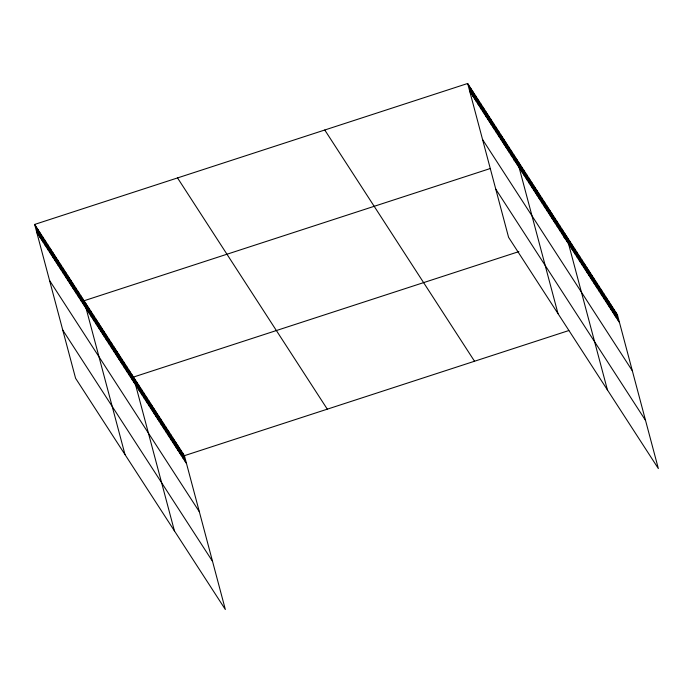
<?xml version="1.0" encoding="UTF-8"?>
<svg xmlns="http://www.w3.org/2000/svg" width="693" height="693" viewBox="0 0 693 693"><rect width="100%" height="100%" fill="white"/><g stroke="black" fill="none" stroke-linecap="round" stroke-linejoin="round"><path stroke-width="1.04" d="M34.65 224.437L184.416 455.673L225.346 609.511L75.58 378.274L34.65 224.437L467.654 83.489L617.42 314.726L658.35 468.563L508.584 237.327L467.654 83.489M489.856 168.659L84.07 300.745L125.009 454.582M514.163 160.75L517.073 159.797L558.004 313.634M518.866 251.611L133.498 377.053L174.428 530.89M563.582 237.058L566.502 236.105L607.432 389.942M184.416 455.673L568.814 330.552M614.5 315.679L617.42 314.726M469.75 91.363L619.516 322.609M482.562 139.536L632.328 370.772M495.772 189.154L645.538 420.4M324.766 130.007L474.532 361.244M177.538 177.928L327.304 409.165M36.746 232.311L186.512 463.556M49.558 280.483L199.324 511.72M62.768 330.102L212.534 561.347M615.722 312.11L617.818 319.984M614.024 309.485L616.12 317.359M612.326 306.869L614.422 314.743M610.628 304.244L612.725 312.119M608.93 301.628L611.027 309.502M607.233 299.004L609.329 306.878M605.535 296.387L607.631 304.262M603.837 293.763L605.933 301.637M602.139 291.147L604.235 299.021M600.441 288.522L602.538 296.396M598.743 285.897L600.84 293.78M597.054 283.281L599.142 291.155M595.356 280.656L597.453 288.539M593.658 278.04L595.755 285.914M591.961 275.416L594.057 283.298M590.263 272.799L592.359 280.674M588.565 270.175L590.661 278.049M586.867 267.559L588.963 275.433M585.169 264.934L587.266 272.808M583.471 262.318L585.568 270.192M581.774 259.693L583.87 267.567M580.076 257.077L582.172 264.951M578.378 254.452L580.474 262.326M576.68 251.836L578.776 259.71M574.982 249.211L577.078 257.086M573.284 246.587L575.381 254.47M571.586 243.971L573.683 251.845M569.889 241.346L571.985 249.229M568.199 238.73L570.287 246.604M564.847 233.567L566.943 241.441M563.201 231.02L565.297 238.894M561.555 228.473L563.652 236.356M559.909 225.935L562.006 233.81M558.263 223.389L560.36 231.263M556.609 220.85L558.705 228.725M554.963 218.304L557.059 226.178M553.317 215.757L555.414 223.631M551.671 213.219L553.768 221.093M550.025 210.672L552.122 218.546M548.38 208.125L550.476 216.008M546.725 205.587L548.821 213.461M545.079 203.04L547.175 210.915M543.433 200.494L545.53 208.376M541.787 197.955L543.884 205.83M540.142 195.409L542.238 203.283M538.496 192.871L540.583 200.745M536.841 190.324L538.937 198.198M535.195 187.777L537.292 195.651M533.549 185.239L535.646 193.113M531.903 182.692L534 190.566M530.258 180.145L532.354 188.028M528.603 177.607L530.699 185.481M526.957 175.06L529.054 182.935M525.311 172.514L527.408 180.397M523.665 169.976L525.762 177.85M522.02 167.429L524.116 175.303M520.374 164.891L522.461 172.765M518.719 162.344L520.815 170.218M515.427 157.259L517.524 165.133M513.782 154.712L515.878 162.586M512.136 152.165L514.232 160.048M510.481 149.627L512.577 157.502M508.835 147.081L510.932 154.955M507.189 144.534L509.286 152.417M505.543 141.996L507.64 149.87M503.898 139.449L505.994 147.323M502.252 136.911L504.348 144.785M500.597 134.364L502.694 142.238M498.951 131.817L501.048 139.691M497.305 129.279L499.402 137.153M495.66 126.732L497.756 134.607M494.014 124.186L496.11 132.068M492.368 121.647L494.455 129.522M490.713 119.101L492.81 126.975M489.067 116.554L491.164 124.437M487.422 114.016L489.518 121.89M485.776 111.469L487.872 119.343M484.13 108.931L486.226 116.805M482.475 106.384L484.572 114.258M480.829 103.837L482.926 111.712M479.184 101.299L481.28 109.173M477.538 98.752L479.634 106.627M475.892 96.206L477.988 104.089M474.246 93.668L476.334 101.542M472.591 91.121L474.688 98.995M470.945 88.574L473.042 96.457M469.3 86.036L471.396 93.91M182.718 453.057L184.814 460.932M181.02 450.433L183.117 458.307M179.322 447.817L181.419 455.691M177.625 445.192L179.721 453.066M175.927 442.576L178.023 450.45M174.229 439.951L176.325 447.825M172.531 437.335L174.627 445.209M170.833 434.71L172.929 442.584M169.144 432.094L171.232 439.968M167.446 429.469L169.542 437.344M165.748 426.845L167.845 434.728M164.05 424.229L166.147 432.103M162.353 421.604L164.449 429.487M160.655 418.988L162.751 426.862M158.957 416.363L161.053 424.246M157.259 413.747L159.355 421.621M155.561 411.122L157.657 418.996M153.863 408.506L155.96 416.38M152.165 405.881L154.262 413.756M150.468 403.265L152.564 411.14M148.77 400.641L150.866 408.515M147.072 398.025L149.168 405.899M145.374 395.4L147.47 403.274M143.676 392.784L145.773 400.658M141.978 390.159L144.075 398.033M140.289 387.534L142.377 395.417M138.591 384.918L140.679 392.792M136.893 382.293L138.99 390.176M135.196 379.677L137.292 387.552M131.852 374.515L133.94 382.389M130.197 371.968L132.294 379.842M128.552 369.421L130.648 377.304M126.906 366.883L129.002 374.757M125.26 364.336L127.356 372.21M123.614 361.789L125.71 369.672M121.959 359.251L124.056 367.125M120.313 356.704L122.41 364.579M118.668 354.166L120.764 362.041M117.022 351.62L119.118 359.494M115.376 349.073L117.472 356.956M113.73 346.535L115.826 354.409M112.075 343.988L114.172 351.862M110.43 341.441L112.526 349.324M108.784 338.903L110.88 346.777M107.138 336.356L109.234 344.23M105.492 333.809L107.588 341.692M103.846 331.271L105.934 339.146M102.192 328.725L104.288 336.599M100.546 326.186L102.642 334.061M98.9 323.64L100.996 331.514M97.254 321.093L99.35 328.976M95.608 318.555L97.704 326.429M93.953 316.008L96.05 323.882M92.308 313.461L94.404 321.344M90.662 310.923L92.758 318.797M89.016 308.376L91.112 316.251M87.37 305.83L89.466 313.712M85.724 303.291L87.812 311.166M82.424 298.207L84.52 306.081M80.778 295.66L82.874 303.534M79.132 293.113L81.228 300.996M77.486 290.575L79.582 298.449M75.832 288.028L77.928 295.902M74.186 285.481L76.282 293.364M72.54 282.943L74.636 290.817M70.894 280.396L72.99 288.271M69.248 277.858L71.344 285.733M67.602 275.312L69.698 283.186M65.948 272.765L68.044 280.639M64.302 270.227L66.398 278.101M62.656 267.68L64.752 275.554M61.01 265.133L63.106 273.016M59.364 262.595L61.46 270.469M57.718 260.048L59.806 267.922M56.064 257.501L58.16 265.384M54.418 254.963L56.514 262.838M52.772 252.417L54.868 260.291M51.126 249.878L53.222 257.753M49.48 247.332L51.577 255.206M47.826 244.785L49.922 252.659M46.18 242.247L48.276 250.121M44.534 239.7L46.63 247.574M42.888 237.153L44.984 245.036M41.242 234.615L43.338 242.489M39.596 232.068L41.684 239.943M37.942 229.522L40.038 237.404M36.296 226.983L38.392 234.858"/></g></svg>
